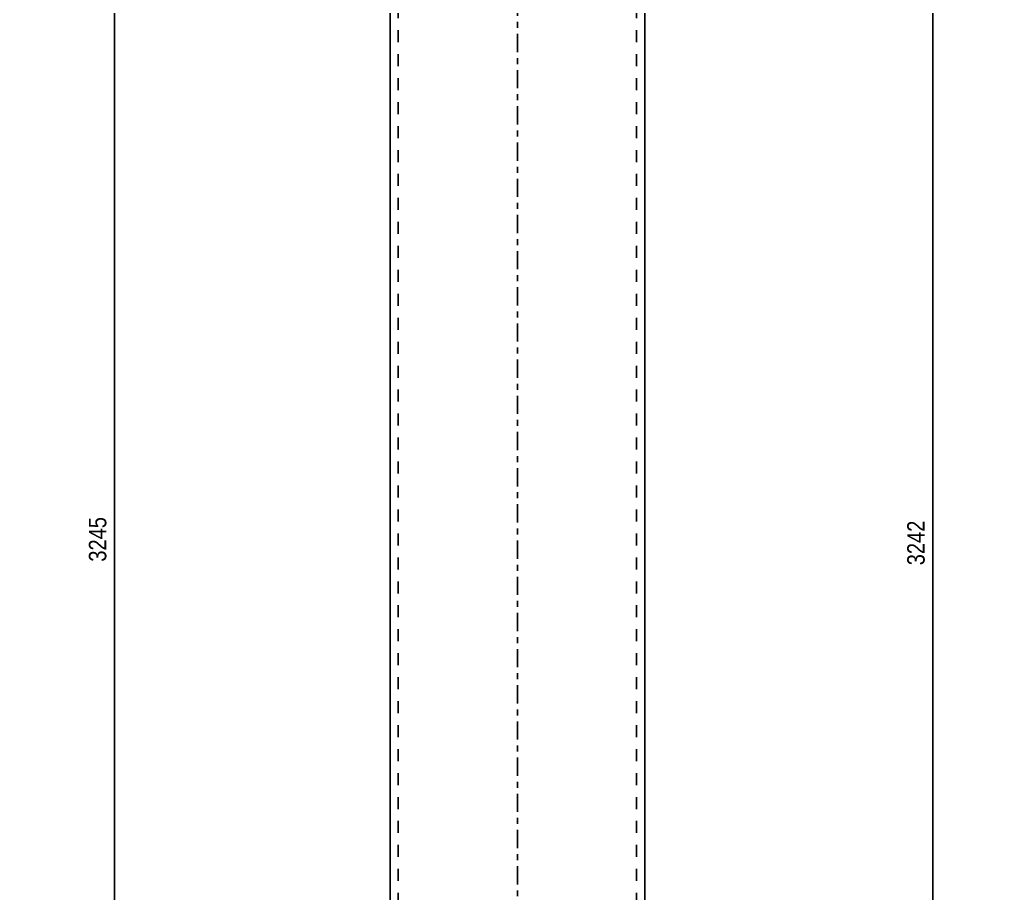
# Model space of a CAD drawing. Header units: millimetres. Extents: x -212 to 629, y -168 to 426.
# Drawn here: x 107.4 to 267.9, y 140.2 to 283.2 of the extents above; entities that cross this region are included whole.
import ezdxf

# ---------------------------------------------------------------- set-up
doc = ezdxf.new("R2010")
doc.units = ezdxf.units.MM
doc.linetypes.add('DXK_LINE_DOT2', pattern=[3.9198, 1.9599, -1.9599])
doc.linetypes.add('DXK_LINE_DOT3', pattern=[5.9187, 2.979, -0.9799, 0.9799, -0.9799])
doc.styles.add('Arial Narrow', font='ARIALN.TTF', dxfattribs={"height": 0.2})

# ---------------------------------------------------------------- blocks, each defined once
blk = doc.blocks.new('Part-284936395-3321 - 3262')
at = {"color": 2, "linetype": 'Continuous'}
for p, q in [((168.06, 359.84), (168.06, 29.27)), ((209.73, 29.27), (209.73, 359.84))]:
    blk.add_line(p, q, dxfattribs=at)
at = {"color": 7, "linetype": 'DXK_LINE_DOT2'}
for p, q in [((169.4, 359.84), (169.4, 29.27)), ((208.4, 359.84), (208.4, 29.27))]:
    blk.add_line(p, q, dxfattribs=at)
at = {"color": 7, "linetype": 'DXK_LINE_DOT3'}
blk.add_line((188.9, 29.27), (188.9, 359.84), dxfattribs=at)
blk = doc.blocks.new('StraightDimension-284936395-3675 - 3262')
at = {"color": 7, "linetype": 'Continuous'}
for p, q in [((123.59, 331.87), (122.39, 334.87)), ((147.49, 333.37), (108.05, 333.37)), ((122.99, 62.96), (122.99, 333.37)), ((122.39, 64.46), (123.59, 61.46)), ((167.06, 62.96), (112.55, 62.96))]:
    blk.add_line(p, q, dxfattribs=at)
at = {"color": 0, "linetype": 'Continuous'}
blk.add_wipeout([(117.79, 333.97), (117.79, 338.17), (107.45, 338.17), (107.45, 333.97)], dxfattribs=at)
at = {"color": 0}
blk.add_wipeout([(122.24, 202.42), (118.04, 202.42), (118.04, 193.91), (122.24, 193.91)], dxfattribs=at)
at = {"color": 3, "linetype": 'Continuous', "style": 'Arial Narrow'}
blk.add_text('14219', height=2.863, dxfattribs=at).set_placement((108.05, 334.57))
at = {"color": 3, "style": 'Arial Narrow'}
blk.add_text('3245', height=2.863, rotation=90.0002, dxfattribs=at).set_placement((121.64, 194.51))
blk = doc.blocks.new('StraightDimension-284936395-3741 - 3262')
at = {"color": 7, "linetype": 'Continuous'}
for p, q in [((257.5, 331.15), (256.3, 334.15)), ((229.95, 332.65), (267.34, 332.65)), ((256.9, 62.51), (256.9, 332.65)), ((256.3, 64.01), (257.5, 61.01)), ((210.73, 62.51), (267.34, 62.51))]:
    blk.add_line(p, q, dxfattribs=at)
at = {"color": 0, "linetype": 'Continuous'}
blk.add_wipeout([(267.94, 333.25), (267.94, 337.45), (257.6, 337.45), (257.6, 333.25)], dxfattribs=at)
at = {"color": 0}
blk.add_wipeout([(256.15, 201.84), (251.95, 201.84), (251.95, 193.32), (256.15, 193.32)], dxfattribs=at)
at = {"color": 3, "linetype": 'Continuous', "style": 'Arial Narrow'}
blk.add_text('14210', height=2.863, dxfattribs=at).set_placement((258.2, 333.85))
at = {"color": 3, "style": 'Arial Narrow'}
blk.add_text('3242', height=2.863, rotation=90.0002, dxfattribs=at).set_placement((255.55, 193.92))

msp = doc.modelspace()

# ---------------------------------------------------------------- block references
for name in ['Part-284936395-3321 - 3262', 'StraightDimension-284936395-3675 - 3262']:
    msp.add_blockref(name, (0, 0))

# ---------------------------------------------------------------- next in the draw order: block references
msp.add_blockref('StraightDimension-284936395-3741 - 3262', (0, 0))

doc.saveas('drawing.dxf')
